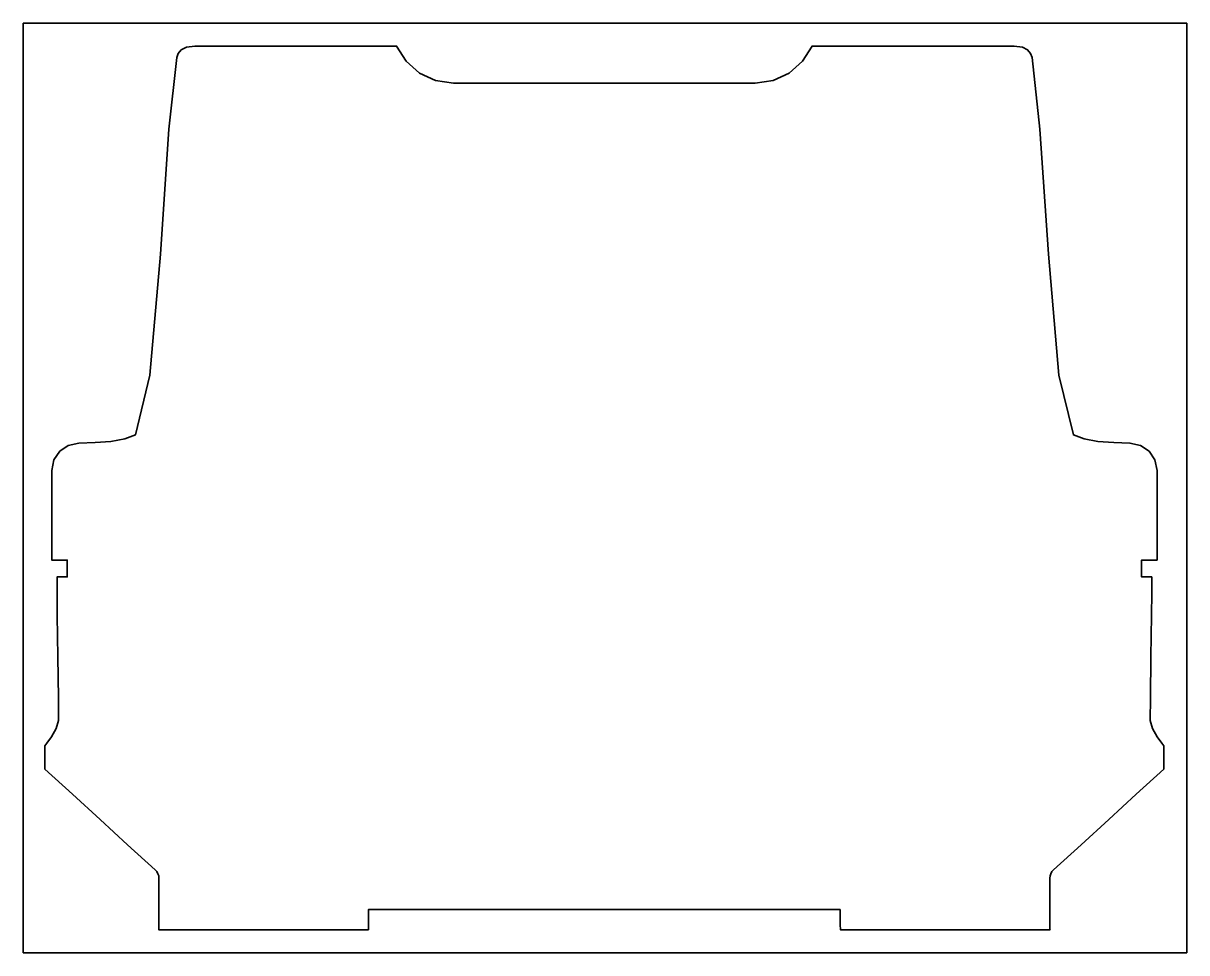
# Model space of a CAD drawing. Header units: millimetres. Extents: x -150 to 360, y -55 to 352.
import ezdxf

# ---------------------------------------------------------------- set-up
doc = ezdxf.new("R2010")
doc.units = ezdxf.units.MM
doc.header["$MEASUREMENT"] = 0
doc.layers.get('0').update_dxf_attribs({"lineweight": 0})
doc.layers.add('Safety', color=7, linetype='Continuous', lineweight=0)

msp = doc.modelspace()

# ---------------------------------------------------------------- linework, layer by layer
at = {"color": 18, "lineweight": 35, "true_color": 0x000000}
msp.add_lwpolyline([(208.3, -35.96), (208.32, -38.18), (208.34, -40.4), (208.37, -42.62), (208.39, -44.83), (231.35, -44.83), (254.32, -44.83), (277.29, -44.83), (300.25, -44.83), (300.21, -44.59), (300.18, -44.35), (300.17, -44.11), (300.16, -43.87), (300.16, -38.48), (300.16, -33.08), (300.16, -27.69), (300.16, -22.3), (300.27, -21.27), (300.58, -20.29), (301.08, -19.4), (301.76, -18.62), (313.85, -7.59), (325.94, 3.44), (338.03, 14.48), (350.12, 25.51), (350.12, 28.07), (350.12, 30.63), (350.12, 33.2), (350.12, 35.76), (349.22, 36.89), (347.22, 39.69), (345.19, 43.29), (344.17, 46.82), (344.18, 56.76), (344.41, 74.77), (344.68, 92.79), (344.8, 102.73), (344.8, 104.48), (344.8, 106.53), (344.8, 108.42), (344.8, 109.72), (343.68, 109.72), (342.56, 109.72), (341.44, 109.72), (340.32, 109.72), (340.32, 111.57), (340.32, 113.42), (340.32, 115.27), (340.32, 117.12), (342.01, 117.12), (343.71, 117.12), (345.4, 117.12), (347.1, 117.12), (347.1, 126.93), (347.1, 136.74), (347.1, 146.55), (347.1, 156.36), (346.17, 161), (343.62, 164.8), (339.85, 167.38), (335.21, 168.36), (328.13, 168.56), (321.22, 169.12), (315.13, 170.2), (310.49, 171.95), (304.15, 198.09), (299.5, 251.15), (295.81, 305.95), (292.39, 337.31), (291.67, 339.07), (290.38, 340.68), (288.11, 341.86), (284.48, 342.32), (262.37, 342.32), (240.26, 342.32), (218.14, 342.32), (196.03, 342.32), (191.84, 335.64), (186.02, 330.51), (178.96, 327.21), (171.06, 326.04), (138.05, 326.04), (105.04, 326.04), (72.02, 326.04), (39.01, 326.04), (31.12, 327.21), (24.06, 330.51), (18.23, 335.64), (14.04, 342.32), (-8.07, 342.32), (-30.18, 342.32), (-52.3, 342.32), (-74.41, 342.32), (-78.03, 341.86), (-80.3, 340.68), (-81.6, 339.07), (-82.31, 337.31), (-85.74, 305.95), (-89.43, 251.15), (-94.08, 198.09), (-100.41, 171.95), (-105.06, 170.2), (-111.15, 169.12), (-118.05, 168.56), (-125.14, 168.36), (-129.78, 167.38), (-133.55, 164.8), (-136.09, 161), (-137.03, 156.36), (-137.03, 146.55), (-137.03, 136.74), (-137.03, 126.93), (-137.03, 117.12), (-135.33, 117.12), (-133.64, 117.12), (-131.94, 117.12), (-130.25, 117.12), (-130.25, 115.27), (-130.25, 113.42), (-130.25, 111.57), (-130.25, 109.72), (-131.37, 109.72), (-132.49, 109.72), (-133.61, 109.72), (-134.73, 109.72), (-134.73, 108.42), (-134.73, 106.53), (-134.73, 104.48), (-134.73, 102.73), (-134.6, 92.79), (-134.34, 74.77), (-134.11, 56.76), (-134.1, 46.82), (-135.12, 43.29), (-137.15, 39.69), (-139.14, 36.89), (-140.04, 35.76), (-140.04, 33.2), (-140.04, 30.63), (-140.04, 28.07), (-140.04, 25.51), (-127.96, 14.48), (-115.87, 3.44), (-103.78, -7.59), (-91.69, -18.62), (-91.01, -19.4), (-90.51, -20.29), (-90.19, -21.27), (-90.09, -22.3), (-90.09, -27.69), (-90.09, -33.08), (-90.09, -38.48), (-90.09, -43.87), (-90.09, -44.11), (-90.11, -44.35), (-90.14, -44.59), (-90.18, -44.83), (-67.22, -44.83), (-44.25, -44.83), (-21.28, -44.83), (1.68, -44.83), (1.71, -42.62), (1.73, -40.4), (1.75, -38.18), (1.78, -35.96), (53.41, -35.96), (105.04, -35.96), (156.67, -35.96)], close=True, dxfattribs=at)
at = {"layer": 'Safety', "color": 18, "lineweight": 35, "true_color": 0x000000}
msp.add_lwpolyline([(360.12, -54.93), (-149.51, -54.93), (-149.51, 352.32), (360.12, 352.32)], close=True, dxfattribs=at)

doc.saveas('drawing.dxf')
